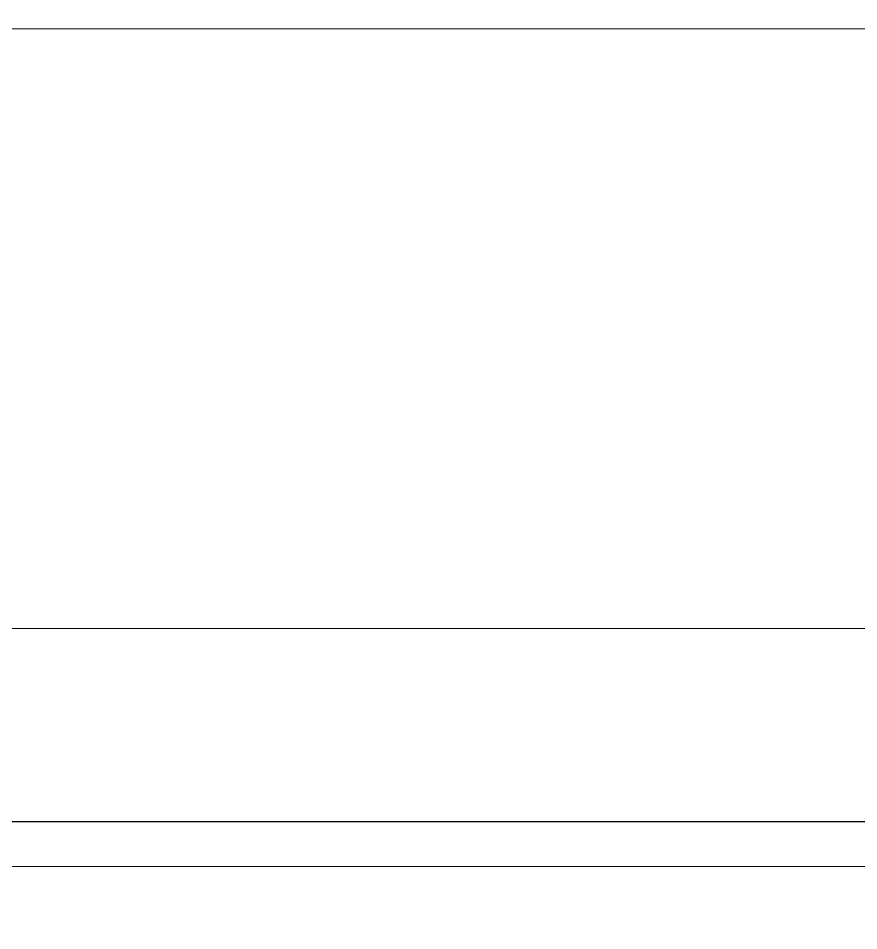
# Model space of a CAD drawing. Header units: millimetres. Extents: x -4490 to 177070, y -6118 to 72944.
# Drawn here: x 104398 to 104682.3, y 25970.4 to 26279.1 of the extents above; entities that cross this region are included whole.
import ezdxf

# ---------------------------------------------------------------- set-up
doc = ezdxf.new("R2010")
doc.units = ezdxf.units.MM
doc.layers.add('хендай', color=7, linetype='Continuous')

# ---------------------------------------------------------------- blocks, each defined once
blk = doc.blocks.new('A$C6EB5392D')
at = {"lineweight": 9}
for points, knots in [([(-1592.11, 624.63), (-1592.11, 624.63), (-1525.6, 626.26), (-1447.14, 643.91), (-1447.14, 643.91), (-1368.69, 661.57), (-1274.87, 695.24), (-1223.61, 730.44), (-1223.61, 730.44), (-1172.39, 765.68), (-1148.29, 787.26), (-1140.32, 793.7), (-1140.32, 793.7), (-1132.32, 800.14), (-1125.88, 800.14), (-1104.29, 800.14), (-1104.29, 800.14), (-1082.72, 800.14), (1060.09, 800.14), (1060.09, 800.14), (1060.09, 800.14), (1060.09, 800.14), (1610.39, 615.05), (1610.39, 615.05), (1610.39, 615.05), (1610.39, 615.05), (1610.39, 546.97), (1610.39, 546.97), (1610.39, 546.97), (1610.39, 546.97), (-1592.9, 546.97), (-1592.9, 546.97), (-1592.9, 546.97), (-1592.9, 546.97), (-1592.11, 624.63), (-1592.11, 624.63)], [0, 0, 0, 0, 0.111111, 0.111111, 0.111111, 0.111111, 0.222222, 0.222222, 0.222222, 0.222222, 0.333333, 0.333333, 0.333333, 0.333333, 0.444444, 0.444444, 0.444444, 0.444444, 0.555556, 0.555556, 0.555556, 0.555556, 0.666667, 0.666667, 0.666667, 0.666667, 0.777778, 0.777778, 0.777778, 0.777778, 0.888889, 0.888889, 0.888889, 0.888889, 1, 1, 1, 1]), ([(-1592.11, 624.63), (-1592.11, 624.63), (-1525.6, 626.26), (-1447.14, 643.91), (-1447.14, 643.91), (-1368.69, 661.57), (-1274.87, 695.24), (-1223.61, 730.44), (-1223.61, 730.44), (-1172.39, 765.68), (-1148.29, 787.26), (-1140.32, 793.7), (-1140.32, 793.7), (-1132.32, 800.14), (-1125.88, 800.14), (-1104.29, 800.14), (-1104.29, 800.14), (-1082.72, 800.14), (1060.09, 800.14), (1060.09, 800.14), (1060.09, 800.14), (1060.09, 800.14), (1610.39, 615.05), (1610.39, 615.05), (1610.39, 615.05), (1610.39, 615.05), (1610.39, 546.97), (1610.39, 546.97), (1610.39, 546.97), (1610.39, 546.97), (-1592.9, 546.97), (-1592.9, 546.97), (-1592.9, 546.97), (-1592.9, 546.97), (-1592.11, 624.63), (-1592.11, 624.63)], [0, 0, 0, 0, 0.111111, 0.111111, 0.111111, 0.111111, 0.222222, 0.222222, 0.222222, 0.222222, 0.333333, 0.333333, 0.333333, 0.333333, 0.444444, 0.444444, 0.444444, 0.444444, 0.555556, 0.555556, 0.555556, 0.555556, 0.666667, 0.666667, 0.666667, 0.666667, 0.777778, 0.777778, 0.777778, 0.777778, 0.888889, 0.888889, 0.888889, 0.888889, 1, 1, 1, 1]), ([(-1590.49, 618.3), (-1590.49, 618.3), (-897.63, 618.3), (-884.01, 618.3), (-884.01, 618.3), (-870.38, 618.3), (-863.9, 617.46), (-843.94, 629.51), (-843.94, 629.51), (-823.99, 641.49), (-550.01, 789.68), (-545.14, 794.49), (-545.14, 794.49), (-540.32, 799.36), (-513.09, 800.14), (-513.09, 800.14), (-513.09, 800.14), (-513.09, 800.14), (530.16, 800.14), (530.16, 800.14), (530.16, 800.14), (530.16, 800.14), (557.45, 799.36), (562.26, 794.49), (562.26, 794.49), (567.09, 789.68), (841.06, 641.49), (861.02, 629.51), (861.02, 629.51), (881.03, 617.46), (887.46, 618.3), (901.09, 618.3), (901.09, 618.3), (914.7, 618.3), (1607.57, 618.3), (1607.57, 618.3)], [0, 0, 0, 0, 0.111111, 0.111111, 0.111111, 0.111111, 0.222222, 0.222222, 0.222222, 0.222222, 0.333333, 0.333333, 0.333333, 0.333333, 0.444444, 0.444444, 0.444444, 0.444444, 0.555556, 0.555556, 0.555556, 0.555556, 0.666667, 0.666667, 0.666667, 0.666667, 0.777778, 0.777778, 0.777778, 0.777778, 0.888889, 0.888889, 0.888889, 0.888889, 1, 1, 1, 1]), ([(-1590.49, 618.3), (-1590.49, 618.3), (-897.63, 618.3), (-884.01, 618.3), (-884.01, 618.3), (-870.38, 618.3), (-863.9, 617.46), (-843.94, 629.51), (-843.94, 629.51), (-823.99, 641.49), (-550.01, 789.68), (-545.14, 794.49), (-545.14, 794.49), (-540.32, 799.36), (-513.09, 800.14), (-513.09, 800.14), (-513.09, 800.14), (-513.09, 800.14), (530.16, 800.14), (530.16, 800.14), (530.16, 800.14), (530.16, 800.14), (557.45, 799.36), (562.26, 794.49), (562.26, 794.49), (567.09, 789.68), (841.06, 641.49), (861.02, 629.51), (861.02, 629.51), (881.03, 617.46), (887.46, 618.3), (901.09, 618.3), (901.09, 618.3), (914.7, 618.3), (1607.57, 618.3), (1607.57, 618.3)], [0, 0, 0, 0, 0.111111, 0.111111, 0.111111, 0.111111, 0.222222, 0.222222, 0.222222, 0.222222, 0.333333, 0.333333, 0.333333, 0.333333, 0.444444, 0.444444, 0.444444, 0.444444, 0.555556, 0.555556, 0.555556, 0.555556, 0.666667, 0.666667, 0.666667, 0.666667, 0.777778, 0.777778, 0.777778, 0.777778, 0.888889, 0.888889, 0.888889, 0.888889, 1, 1, 1, 1]), ([(-1595.2, 596.09), (-1595.2, 596.09), (-902.33, 596.09), (-888.72, 596.09), (-888.72, 596.09), (-875.11, 596.09), (-868.66, 595.31), (-848.65, 607.3), (-848.65, 607.3), (-828.7, 619.3), (-552.42, 770.39), (-547.61, 775.22), (-547.61, 775.22), (-542.74, 780.09), (-517.8, 786.53), (-517.8, 786.53), (-517.8, 786.53), (-517.8, 786.53), (534.87, 786.53), (534.87, 786.53), (534.87, 786.53), (534.87, 786.53), (559.81, 780.09), (564.68, 775.22), (564.68, 775.22), (569.49, 770.39), (845.77, 619.3), (865.72, 607.3), (865.72, 607.3), (885.74, 595.31), (892.18, 596.09), (905.79, 596.09), (905.79, 596.09), (919.41, 596.09), (1612.27, 596.09), (1612.27, 596.09)], [0, 0, 0, 0, 0.111111, 0.111111, 0.111111, 0.111111, 0.222222, 0.222222, 0.222222, 0.222222, 0.333333, 0.333333, 0.333333, 0.333333, 0.444444, 0.444444, 0.444444, 0.444444, 0.555556, 0.555556, 0.555556, 0.555556, 0.666667, 0.666667, 0.666667, 0.666667, 0.777778, 0.777778, 0.777778, 0.777778, 0.888889, 0.888889, 0.888889, 0.888889, 1, 1, 1, 1]), ([(-1595.2, 596.09), (-1595.2, 596.09), (-902.33, 596.09), (-888.72, 596.09), (-888.72, 596.09), (-875.11, 596.09), (-868.66, 595.31), (-848.65, 607.3), (-848.65, 607.3), (-828.7, 619.3), (-552.42, 770.39), (-547.61, 775.22), (-547.61, 775.22), (-542.74, 780.09), (-517.8, 786.53), (-517.8, 786.53), (-517.8, 786.53), (-517.8, 786.53), (534.87, 786.53), (534.87, 786.53), (534.87, 786.53), (534.87, 786.53), (559.81, 780.09), (564.68, 775.22), (564.68, 775.22), (569.49, 770.39), (845.77, 619.3), (865.72, 607.3), (865.72, 607.3), (885.74, 595.31), (892.18, 596.09), (905.79, 596.09), (905.79, 596.09), (919.41, 596.09), (1612.27, 596.09), (1612.27, 596.09)], [0, 0, 0, 0, 0.111111, 0.111111, 0.111111, 0.111111, 0.222222, 0.222222, 0.222222, 0.222222, 0.333333, 0.333333, 0.333333, 0.333333, 0.444444, 0.444444, 0.444444, 0.444444, 0.555556, 0.555556, 0.555556, 0.555556, 0.666667, 0.666667, 0.666667, 0.666667, 0.777778, 0.777778, 0.777778, 0.777778, 0.888889, 0.888889, 0.888889, 0.888889, 1, 1, 1, 1]), ([(-1601.54, 547.07), (-1601.54, 547.07), (-1601.54, 605.42), (-1601.54, 605.42), (-1601.54, 605.42), (-1601.54, 605.42), (-705.46, 605.42), (-705.46, 605.42), (-705.46, 605.42), (-705.46, 605.42), (-714.05, 578.96), (-657.22, 578.96), (-657.22, 578.96), (-600.45, 578.96), (-497.74, 578.96), (-465.06, 578.96), (-465.06, 578.96), (-432.39, 578.96), (-428.08, 605.42), (-428.08, 605.42), (-428.08, 605.42), (-428.08, 605.42), (438.67, 605.42), (438.67, 605.42), (438.67, 605.42), (438.67, 605.42), (442.91, 578.96), (475.65, 578.96), (475.65, 578.96), (508.33, 578.96), (610.97, 578.96), (667.81, 578.96), (667.81, 578.96), (724.64, 578.96), (716.04, 605.42), (716.04, 605.42), (716.04, 605.42), (716.04, 605.42), (1608.73, 605.42), (1608.73, 605.42), (1608.73, 605.42), (1608.73, 605.42), (1608.73, 547.07), (1608.73, 547.07), (1608.73, 547.07), (1608.73, 547.07), (-1601.54, 547.07), (-1601.54, 547.07)], [0, 0, 0, 0, 0.083333, 0.083333, 0.083333, 0.083333, 0.166667, 0.166667, 0.166667, 0.166667, 0.25, 0.25, 0.25, 0.25, 0.333333, 0.333333, 0.333333, 0.333333, 0.416667, 0.416667, 0.416667, 0.416667, 0.5, 0.5, 0.5, 0.5, 0.583333, 0.583333, 0.583333, 0.583333, 0.666667, 0.666667, 0.666667, 0.666667, 0.75, 0.75, 0.75, 0.75, 0.833333, 0.833333, 0.833333, 0.833333, 0.916667, 0.916667, 0.916667, 0.916667, 1, 1, 1, 1]), ([(-1601.54, 547.07), (-1601.54, 547.07), (-1601.54, 605.42), (-1601.54, 605.42), (-1601.54, 605.42), (-1601.54, 605.42), (-705.46, 605.42), (-705.46, 605.42), (-705.46, 605.42), (-705.46, 605.42), (-714.05, 578.96), (-657.22, 578.96), (-657.22, 578.96), (-600.45, 578.96), (-497.74, 578.96), (-465.06, 578.96), (-465.06, 578.96), (-432.39, 578.96), (-428.08, 605.42), (-428.08, 605.42), (-428.08, 605.42), (-428.08, 605.42), (438.67, 605.42), (438.67, 605.42), (438.67, 605.42), (438.67, 605.42), (442.91, 578.96), (475.65, 578.96), (475.65, 578.96), (508.33, 578.96), (610.97, 578.96), (667.81, 578.96), (667.81, 578.96), (724.64, 578.96), (716.04, 605.42), (716.04, 605.42), (716.04, 605.42), (716.04, 605.42), (1608.73, 605.42), (1608.73, 605.42), (1608.73, 605.42), (1608.73, 605.42), (1608.73, 547.07), (1608.73, 547.07), (1608.73, 547.07), (1608.73, 547.07), (-1601.54, 547.07), (-1601.54, 547.07)], [0, 0, 0, 0, 0.083333, 0.083333, 0.083333, 0.083333, 0.166667, 0.166667, 0.166667, 0.166667, 0.25, 0.25, 0.25, 0.25, 0.333333, 0.333333, 0.333333, 0.333333, 0.416667, 0.416667, 0.416667, 0.416667, 0.5, 0.5, 0.5, 0.5, 0.583333, 0.583333, 0.583333, 0.583333, 0.666667, 0.666667, 0.666667, 0.666667, 0.75, 0.75, 0.75, 0.75, 0.833333, 0.833333, 0.833333, 0.833333, 0.916667, 0.916667, 0.916667, 0.916667, 1, 1, 1, 1]), ([(-1601.54, 547.07), (-1601.54, 547.07), (1608.67, 547.07), (1608.67, 547.07), (1608.67, 547.07), (1608.67, 547.07), (1608.67, 533.46), (1608.67, 533.46), (1608.67, 533.46), (1608.67, 533.46), (-1601.54, 533.46), (-1601.54, 533.46), (-1601.54, 533.46), (-1601.54, 533.46), (-1601.54, 547.07), (-1601.54, 547.07)], [0, 0, 0, 0, 0.25, 0.25, 0.25, 0.25, 0.5, 0.5, 0.5, 0.5, 0.75, 0.75, 0.75, 0.75, 1, 1, 1, 1]), ([(-1601.54, 547.07), (-1601.54, 547.07), (1608.67, 547.07), (1608.67, 547.07), (1608.67, 547.07), (1608.67, 547.07), (1608.67, 533.46), (1608.67, 533.46), (1608.67, 533.46), (1608.67, 533.46), (-1601.54, 533.46), (-1601.54, 533.46), (-1601.54, 533.46), (-1601.54, 533.46), (-1601.54, 547.07), (-1601.54, 547.07)], [0, 0, 0, 0, 0.25, 0.25, 0.25, 0.25, 0.5, 0.5, 0.5, 0.5, 0.75, 0.75, 0.75, 0.75, 1, 1, 1, 1]), ([(-1601.54, 533.46), (-1601.54, 533.46), (1608.67, 533.46), (1608.67, 533.46), (1608.67, 533.46), (1608.67, 533.46), (1608.67, 279.38), (1608.67, 279.38), (1608.67, 279.38), (1608.67, 279.38), (-1601.54, 279.38), (-1601.54, 279.38), (-1601.54, 279.38), (-1601.54, 279.38), (-1601.54, 533.46), (-1601.54, 533.46)], [0, 0, 0, 0, 0.25, 0.25, 0.25, 0.25, 0.5, 0.5, 0.5, 0.5, 0.75, 0.75, 0.75, 0.75, 1, 1, 1, 1])]:
    blk.add_open_spline(points, degree=3, knots=knots, dxfattribs=at)

msp = doc.modelspace()

# ---------------------------------------------------------------- block references
at = {"layer": 'хендай', "xscale": -1.12, "yscale": 1.12, "zscale": 1.12}
msp.add_blockref('A$C6EB5392D', (104809.483, 25394.641), dxfattribs=at)

doc.saveas('drawing.dxf')
